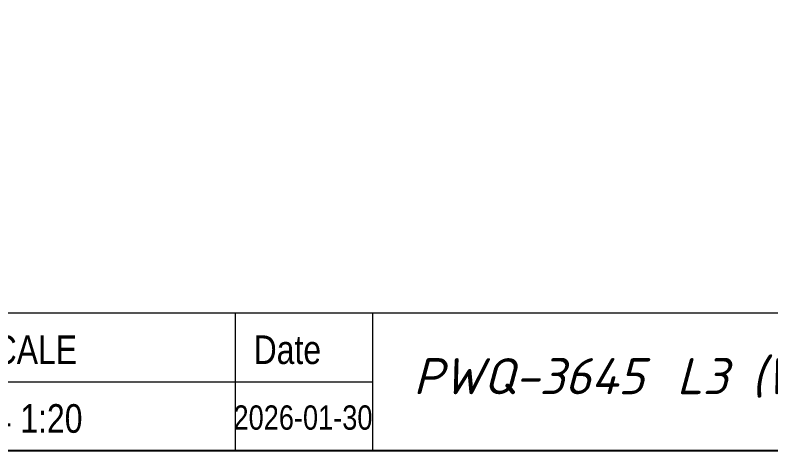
# Model space of a CAD drawing. Header units: millimetres. Extents: x 0 to 182016, y 11 to 3710.
# Drawn here: x 13735 to 14835, y 11 to 645 of the extents above; entities that cross this region are included whole.
import ezdxf

# ---------------------------------------------------------------- set-up
doc = ezdxf.new("R2010")
doc.units = ezdxf.units.MM
doc.styles.add('ROMANS', font='stylu.ttf', dxfattribs={"oblique": 15})
doc.styles.get("Standard").update_dxf_attribs({"font": 'arial.ttf'})

# ---------------------------------------------------------------- blocks, each defined once
blk = doc.blocks.new('Užsakymo nr')
at = {"color": 0, "lineweight": 0, "insert": (5198.7, 20217.8), "char_height": 52.538, "width": 1187.405, "attachment_point": 1, "style": 'ROMANS'}
blk.add_mtext('{\\fISOCPEUR|b0|i0|c0|p34;\\C256;PWQ-3645}', dxfattribs=at)
blk = doc.blocks.new('Date')
at = {"lineweight": 0, "width": 0.8}
blk.add_text('2026-01-30', height=35.38, dxfattribs=at).set_placement((4937.1, 20113.7))

msp = doc.modelspace()

# ---------------------------------------------------------------- linework, layer by layer
at = {"lineweight": 0}
for p, q in [((17228.4366324, 210.9357406), (13527.976348, 210.9357406)), ((14054.9179852, 210.9357406), (14054.9179852, 10.9108603)), ((14254.9428654, 210.9357406), (14254.9428654, 10.9108603)), ((14254.9428654, 110.9233004), (13527.976348, 110.9233004))]:
    msp.add_line(p, q, dxfattribs=at)
msp.add_lwpolyline([(17228.4366324, 3710.4502728), (17228.4366324, 10.9108603), (11729.1212896, 10.9108603), (11729.1212896, 3710.4502728)], close=True)

# ---------------------------------------------------------------- block references
at = {"color": 1}
for name in ['Užsakymo nr', 'Date']:
    msp.add_blockref(name, (9115.3275435, -20072.0125467), dxfattribs=at)

# ---------------------------------------------------------------- texts
at = {"lineweight": 0, "width": 0.8}
for s, p in [('SCALE', (13672.3179099, 137.2134153)), ('Date', (14081.7092869, 137.2134153)), ('A4 1:20', (13672.3179099, 37.2009752))]:
    msp.add_text(s, height=41.62239482, dxfattribs=at).set_placement(p)
at = {"color": 0, "lineweight": 0, "insert": (14697.3738833, 145.8257351), "char_height": 52.538446824, "width": 1807.620142003, "attachment_point": 1, "style": 'ROMANS'}
msp.add_mtext('{\\fISOCPEUR|b0|i0|c0|p34;\\C256;L3 (W2 GF Front WC)\\fISOCPEUR|b0|i0|c186|p34; }', dxfattribs=at)

doc.saveas('drawing.dxf')
